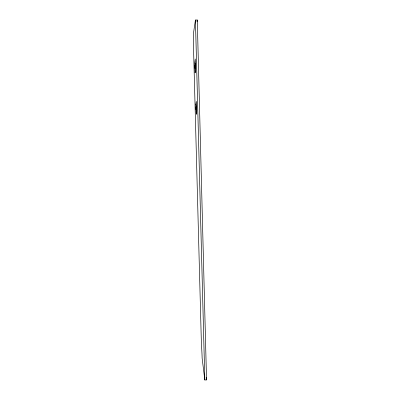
<?xml version="1.0" encoding="UTF-8"?>
<svg xmlns="http://www.w3.org/2000/svg" width="400" height="400" viewBox="0 0 400 400"><rect width="100%" height="100%" fill="white"/><g stroke="black" fill="none" stroke-linecap="round" stroke-linejoin="round"><path stroke-width="0.6" d="M195.01 68.385L195.03 65.13M195.345 66.91L195.375 63.59M196.1 109.755L196.13 106.77M196.455 109.04L196.49 105.995M195.43 20.03L193.515 33.03A10.325 0.365 88.9 0 1 193.46 45.29L201.45 345.665A9.595 0.325 87.7 0 1 202.14 358.24L204.82 380L206.54 379.925L197.28 20L195.43 20.03L204.82 380M196.995 21.775L197.28 20M206.225 377.505L206.54 379.925M195.27 64.05L195.45 66.465M194.935 65.575L195.105 67.955M196.385 106.225L196.565 108.825M196.025 106.99L196.205 109.545M195.635 67.535L195.575 71.015L195.12 72.875L194.755 63.14L195.26 58.97L195.635 67.535M195.845 104.375L196.275 114.26L196.69 113.315L196.755 110.19L196.31 101.405L195.845 104.375"/></g></svg>
